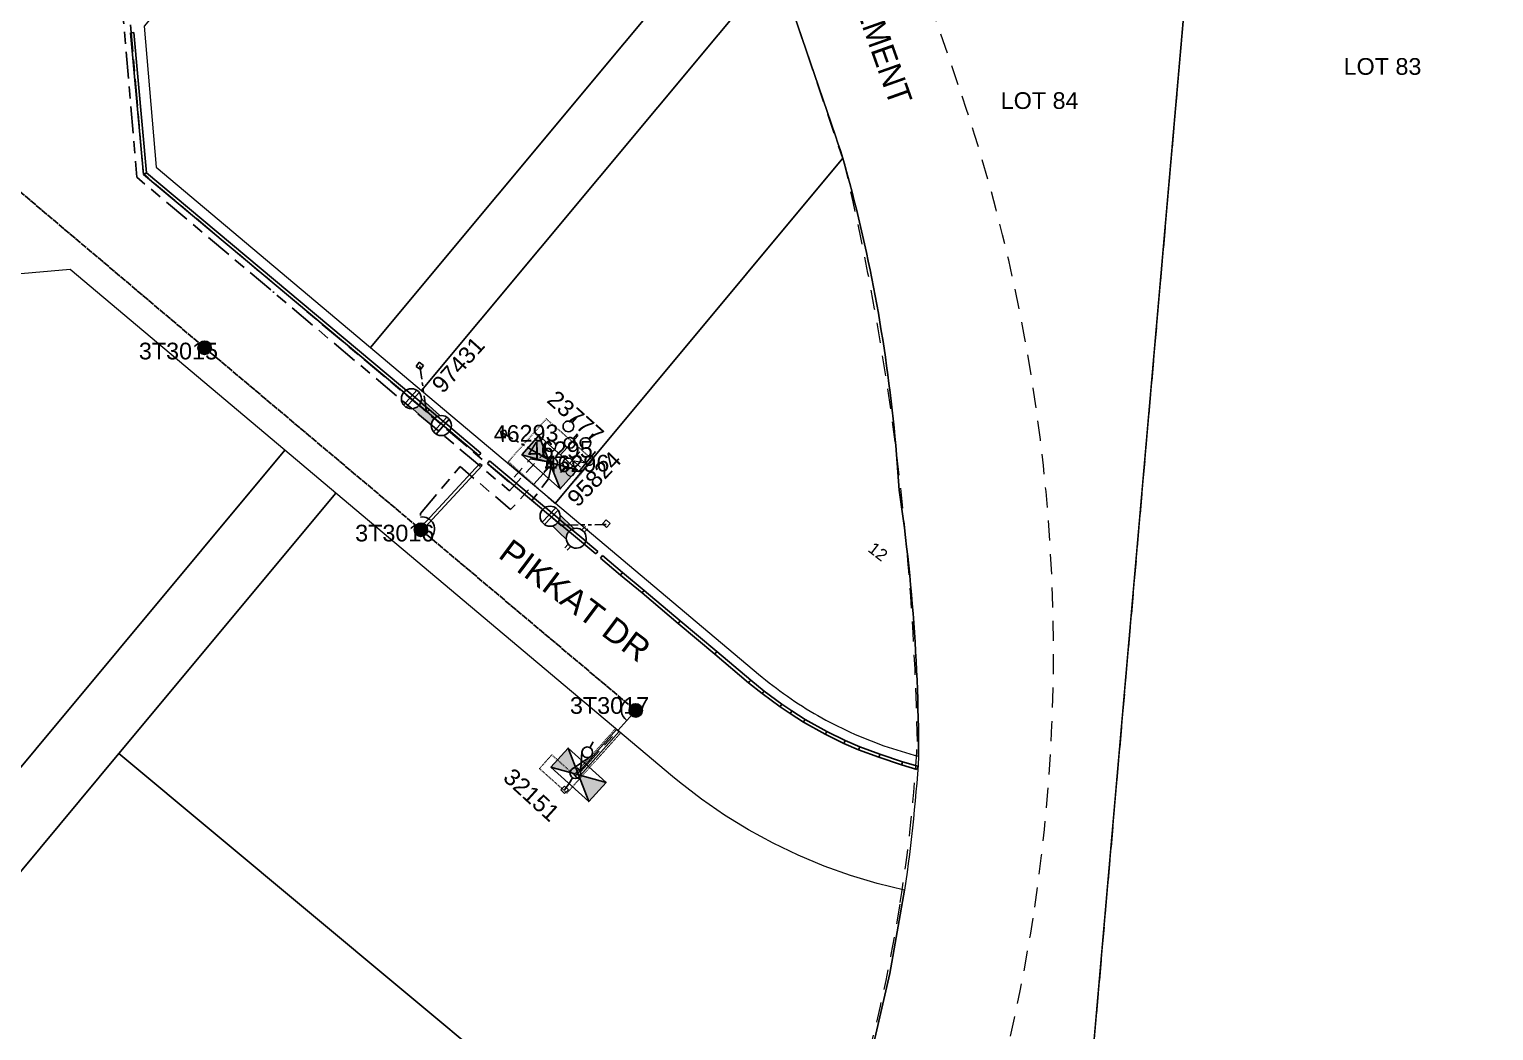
# Model space of a CAD drawing. Header units: metres. Extents: x 268626 to 271256, y 6186812 to 6188765.
# Drawn here: x 269348.2 to 269567.4, y 6187493.2 to 6187643 of the extents above; entities that cross this region are included whole.
import ezdxf
from ezdxf.enums import TextEntityAlignment as Align

# ---------------------------------------------------------------- set-up
doc = ezdxf.new("R2010")
doc.units = ezdxf.units.M
for name, pattern in [('Cable Exist OH', [1, 1, 0]), ('Cable Exist UG', [8.2, 4, -1.2, 1.8, -1.2]), ('Dash', [5, 3, -2]), ('DASHED', [0.75, 0.5, -0.25]), ('HIDDEN2', [0.1875, 0.125, -0.0625]), ('PHANTOMX2', [5, 2.5, -0.5, 0.5, -0.5, 0.5, -0.5])]:
    doc.linetypes.add(name, pattern=pattern)
doc.layers.get('0').update_dxf_attribs({"color": 6})
for name, color, linetype, lineweight in [('Cadastre Developer_SP_EXT', 96, 'Continuous', 15), ('Cadastre Developer_SP_NEW', 54, 'Continuous', 15), ('Cadastre Land Parcels_SP_EXT', 96, 'Continuous', 15), ('Cadastre Other Property_SP_EXT', 96, 'DASHED', 15), ('Cadastre Roads_SP_EXT', 54, 'Continuous', 15), ('Mains_HV_EXT', 11, 'Continuous', 25), ('Mains_LV_EXT', 161, 'Continuous', 25)]:
    doc.layers.add(name, color=color, linetype=linetype, lineweight=lineweight)
for name, color, linetype in [('Equip_HV_EXT', 7, 'Continuous'), ('Equip_LV_EXT', 7, 'Continuous'), ('Notes', 7, 'Continuous'), ('Services_SP_EXT', 42, 'PHANTOMX2'), ('Sub_SP_EXT', 7, 'Continuous'), ('SupportsOH_SP_TR_HV_LV_SL_EXT', 7, 'Continuous'), ('SupportsUG_SP_LV_EXT', 7, 'Continuous'), ('UG_Details_SP_MISC', 7, 'Continuous')]:
    doc.layers.add(name, color=color, linetype=linetype)
doc.styles.add('iecARIAL', font='arial.ttf', dxfattribs={"height": 2})
doc.styles.add('POLE_LABEL', font='arial.ttf', dxfattribs={"height": 2})
doc.styles.get("Standard").update_dxf_attribs({"font": 'arial.ttf'})
doc.styles.add('SWITCH_LABEL', font='arial.ttf', dxfattribs={"height": 2.5})

# ---------------------------------------------------------------- blocks, each defined once
blk = doc.blocks.new('SUB_PADMOUNT_EXT')
for points in [[(0, 0), (-3.84, 1.92), (-3.84, -1.92)], [(0, 0), (3.84, 1.92), (3.84, -1.92)]]:
    blk.add_hatch(color=256).paths.add_polyline_path(points)
for p, q in [((3.84, 1.92), (-3.84, -1.92)), ((-3.84, 1.92), (3.84, -1.92))]:
    blk.add_line(p, q)
blk.add_lwpolyline([(-3.84, -1.92), (3.84, -1.92), (3.84, 1.92), (-3.84, 1.92)], close=True)
for tag, height, flags, p in [('ASSET_NUM', 2.5, 8, (2, 2)), ('STREET_CODE', 0.2, 9, (1.5, 0)), ('CONSTRUCTED_VOLTAGE', 0.2, 9, (1.5, -0.2)), ('OPERATING_VOLTAGE', 0.2, 9, (1.5, -0.6)), ('ORIENTATION', 0.2, 9, (1.5, -0.8)), ('OWNED_BY', 0.2, 9, (1.5, -1)), ('OPERATED_BY', 0.2, 9, (1.5, -1.2)), ('SECONDARY_VOLTAGE', 0.2, 9, (1.5, -1.6)), ('STATE', 0.2, 9, (1.5, -1.8)), ('SUBSTATION_TYPE', 0.2, 9, (1.5, -2.2)), ('NO_PHASES', 0.2, 9, (1.5, -0.4)), ('MAINTAINED_BY', 0.2, 9, (1.5, -1.4)), ('PARENT', 0.2, 9, (1.5, -2)), ('STREETNAME', 0.2, 9, (1.5, -3)), ('SUBURB', 0.2, 9, (1.5, -3.2)), ('Z', 0.2, 1, (1.5, -3.6)), ('USAGE', 0.2, 9, (1.5, -2.4)), ('LEGEND', 0.2, 9, (1.5, -2.6)), ('LOCATION', 0.2, 9, (1.5, -2.8)), ('NOTES', 0.2, 9, (1.5, -3.4))]:
    blk.add_attdef(tag, text='', height=height, dxfattribs=dict(flags=flags)).set_placement(p, align=Align.MIDDLE_LEFT)
blk = doc.blocks.new('PILLAR_EXT')
blk.add_hatch(color=256).paths.add_polyline_path([(-2.475, 0.99), (-2.475, -0.99), (2.475, -0.99), (2.475, 0.99)])
blk.add_lwpolyline([(-2.475, -0.99), (2.475, -0.99), (2.475, 0.99), (-2.475, 0.99)], close=True)
at = {"style": 'iecARIAL', "flags": 8}
blk.add_attdef('ASSET_NUM', (1.5, 3.5), '', height=2.5, dxfattribs=at)
for tag, p, flags in [('OWNED_BY', (0, -0.2), 9), ('STATE', (0, -0.4), 9), ('SUPPORT_TYPE', (0, -0.6), 9), ('STREETNAME', (0, -1.8), 9), ('SUBURB', (0, -2), 1), ('USAGE', (0, -0.8), 9), ('LEGEND', (0, -1), 9), ('LOCATION', (0, -1.2), 9), ('NOTES', (0, -1.4), 9), ('PARENT', (0, -1.6), 9)]:
    blk.add_attdef(tag, p, '', height=0.2, dxfattribs=dict(flags=flags))
blk = doc.blocks.new('CCP_EXT')
at = {"flags": 9}
for tag, p in [('STATE', (0, -1.8)), ('NOTES', (0, -2))]:
    blk.add_attdef(tag, text='', height=0.2, dxfattribs=at).set_placement(p, align=Align.MIDDLE_LEFT)
blk.add_wipeout([(0, 0.57), (0.57, 0), (0, -0.57), (-0.57, 0)])
blk.add_lwpolyline([(-0.57, 0), (0, 0.57), (0.57, 0), (0, -0.57), (-0.57, 0)])
at = {"flags": 1}
blk.add_attdef('Z', (0, 0), '', height=0.2, dxfattribs=at)
at = {"flags": 9}
for tag, p in [('CCP_TYPE', (0, 0)), ('CONSTRUCTED_VOLTAGE', (0, -0.2)), ('OPERATING_VOLTAGE', (0, -0.6)), ('ORIENTATION', (0, -0.8)), ('OWNED_BY', (0, -1)), ('NO_PHASES', (0, -0.4)), ('USAGE', (0, -1.2)), ('LEGEND', (0, -1.4)), ('LIFE_SUPPORT', (0, -1.6))]:
    blk.add_attdef(tag, text='', height=0.2, dxfattribs=at).set_placement(p, align=Align.MIDDLE_LEFT)
blk = doc.blocks.new('POLE_EXT')
blk.add_hatch(color=256).paths.add_polyline_path([(-1, 0, 1), (1, 0, 1)])
blk.add_lwpolyline([(-1, 0, 1), (1, 0, 1)], format="xyb", close=True)
at = {"flags": 8}
blk.add_attdef('pNumber', text='', height=2, dxfattribs=at).set_placement((3, 2.5), align=Align.MIDDLE_CENTER)
at = {"style": 'POLE_LABEL', "flags": 9}
for tag, p in [('STRUCTURE_PLANT_NUMBER', (1.35, 0.03)), ('STREET_CODE', (1.35, -0.2))]:
    blk.add_attdef(tag, text='', height=0.2, dxfattribs=at).set_placement(p, align=Align.MIDDLE_LEFT)
at = {"flags": 9}
for tag, p in [('OWNED_BY', (1.35, -0.4)), ('SPECIAL_USE', (1.35, -0.8)), ('STATE', (1.35, -1)), ('cLV', (1.35, -1.4)), ('hDepth', (1.35, -1.6)), ('hDia', (1.35, -1.8)), ('cHV', (1.35, -2)), ('PARENT', (1.35, -0.6)), ('USAGE', (1.35, -1.2)), ('LBRACKET', (1.35, -2.2)), ('cLinedev', (1.35, -3.4)), ('pExisting', (1.35, -3.8)), ('pFooting', (1.35, -4.4)), ('LExisting', (1.35, -2.4)), ('LANTNUMBER', (1.35, -2.6)), ('LOther', (1.35, -2.8)), ('LRemove', (1.35, -3)), ('LEGEND', (1.35, -3.2)), ('LOCATION', (1.35, -3.6)), ('PFNUMBER', (1.35, -4)), ('NEWPFNUMBER', (1.35, -4.2)), ('pNew', (1.35, -4.6)), ('pRelocate', (1.35, -5)), ('pRemove', (1.35, -5.2)), ('pReplace', (1.35, -5.4)), ('pStay', (1.35, -5.6)), ('pType', (1.35, -5.8)), ('cspan', (1.35, -6)), ('STREETNAME', (1.35, -6.2)), ('SUBURB', (1.35, -6.4)), ('NOTES', (1.35, -6.6)), ('OPERATED_BY', (1.36, -7.01)), ('MAINTAINED_BY', (1.36, -6.81))]:
    blk.add_attdef(tag, text='', height=0.2, dxfattribs=at).set_placement(p, align=Align.MIDDLE_LEFT)
at = {"flags": 1}
blk.add_attdef('Z', (1.35, -7.33), '', height=0.2, dxfattribs=at)
blk = doc.blocks.new('LV_UG_LINKS_CLOSED_EXT')
blk.add_wipeout([(-1.06, 1.06), (-1.18, 0.92), (-1.29, 0.76), (-1.37, 0.59), (-1.43, 0.42), (-1.48, 0.23), (-1.49, 0.05), (-1.49, -0.14), (-1.46, -0.33), (-1.41, -0.51), (-1.33, -0.68), (-1.24, -0.84), (-1.12, -0.99), (-0.99, -1.12), (-0.84, -1.24), (-0.68, -1.33), (-0.51, -1.41), (-0.33, -1.46), (-0.14, -1.49), (0.05, -1.49), (0.23, -1.48), (0.42, -1.43), (0.59, -1.37), (0.76, -1.29), (0.92, -1.18), (1.06, -1.06), (1.18, -0.92), (1.29, -0.76), (1.37, -0.59), (1.43, -0.42), (1.48, -0.23), (1.49, -0.05), (1.49, 0.14), (1.46, 0.33), (1.41, 0.51), (1.33, 0.68), (1.24, 0.84), (1.12, 0.99), (0.99, 1.12), (0.84, 1.24), (0.68, 1.33), (0.51, 1.41), (0.33, 1.46), (0.14, 1.49), (-0.05, 1.49), (-0.23, 1.48), (-0.42, 1.43), (-0.59, 1.37), (-0.76, 1.29), (-0.92, 1.18)])
for p, q in [((-0.25, -1.48), (-0.25, 1.48)), ((0.25, -1.48), (0.25, 1.48))]:
    blk.add_line(p, q)
blk.add_circle((0, 0), 1.5)
at = {"flags": 9}
for tag, p in [('ACTUAL_STATUS', (0, 0)), ('CONSTRUCTED_VOLTAGE', (0, -0.2)), ('OPERATING_VOLTAGE', (0, -0.6)), ('ORIENTATION', (0, -0.8)), ('STATE', (0, -1)), ('SWITCH_TYPE', (0, -1.2)), ('NO_PHASES', (0, -0.4)), ('USAGE', (0, -1.4)), ('NOTES', (0, -1.6))]:
    blk.add_attdef(tag, text='', height=0.2, dxfattribs=at).set_placement(p, align=Align.MIDDLE_LEFT)
at = {"flags": 1}
blk.add_attdef('Z', (0, 0), '', height=0.2, dxfattribs=at)
blk = doc.blocks.new('LV_UG_LINKS_OPEN_EXT')
for p, q in [((-0.25, 1.47), (-0.25, 2.22)), ((0.25, 1.47), (0.25, 2.22)), ((-0.25, -1.47), (-0.25, -2.22)), ((0.25, -1.47), (0.25, -2.22))]:
    blk.add_line(p, q)
at = {"flags": 9}
for tag, p in [('ACTUAL_STATUS', (0, 0)), ('CONSTRUCTED_VOLTAGE', (0, -0.2)), ('OPERATING_VOLTAGE', (0, -0.6)), ('ORIENTATION', (0, -0.8)), ('STATE', (0, -1)), ('SWITCH_TYPE', (0, -1.2)), ('NO_PHASES', (0, -0.4)), ('USAGE', (0, -1.4)), ('NOTES', (0, -1.6))]:
    blk.add_attdef(tag, text='', height=0.2, dxfattribs=at).set_placement(p, align=Align.MIDDLE_LEFT)
at = {"flags": 1}
blk.add_attdef('Z', (0, 0), '', height=0.2, dxfattribs=at)
blk.add_wipeout([(-0.25, 1.47), (-0.43, 1.43), (-0.61, 1.36), (-0.77, 1.28), (-0.93, 1.17), (-1.07, 1.05), (-1.19, 0.9), (-1.29, 0.75), (-1.38, 0.58), (-1.44, 0.4), (-1.48, 0.22), (-1.49, 0.03), (-1.49, -0.16), (-1.45, -0.34), (-1.4, -0.52), (-1.32, -0.69), (-1.23, -0.85), (-1.11, -1), (-0.98, -1.13), (-0.83, -1.24), (-0.66, -1.34), (-0.49, -1.41), (-0.31, -1.46), (-0.13, -1.49), (0.06, -1.49), (0.25, -1.47), (0.43, -1.43), (0.61, -1.36), (0.77, -1.28), (0.93, -1.17), (1.07, -1.05), (1.19, -0.9), (1.29, -0.75), (1.38, -0.58), (1.44, -0.4), (1.48, -0.22), (1.49, -0.03), (1.49, 0.16), (1.45, 0.34), (1.4, 0.52), (1.32, 0.69), (1.23, 0.85), (1.11, 1), (0.98, 1.13), (0.83, 1.24), (0.66, 1.34), (0.49, 1.41), (0.31, 1.46), (0.13, 1.49), (-0.06, 1.49)])
blk.add_lwpolyline([(0, -1.49, 1), (0, 1.49, 1)], format="xyb", close=True)
blk = doc.blocks.new('LV_UG_DFUSE_CLOSED_EXT')
for points in [[(1, 0), (0, 0)], [(5.04, 0.73), (2.16, -0.72)], [(5.05, -0.71), (2.16, 0.72)], [(6.2, 0.01), (7.2, 0.01)]]:
    blk.add_lwpolyline(points)
for centre in [(1.8, 0), (5.4, 0.01)]:
    blk.add_circle(centre, 0.8)
at = {"flags": 9}
for tag, p in [('ACTUAL_STATUS', (0, 0)), ('CONSTRUCTED_VOLTAGE', (0, -0.2)), ('OPERATING_VOLTAGE', (0, -0.6)), ('ORIENTATION', (0, -0.8)), ('STATE', (0, -1)), ('SWITCH_TYPE', (0, -1.2)), ('NO_PHASES', (0, -0.4)), ('USAGE', (0, -1.4)), ('NOTES', (0, -1.6))]:
    blk.add_attdef(tag, text='', height=0.2, dxfattribs=at).set_placement(p, align=Align.MIDDLE_LEFT)
at = {"flags": 1}
blk.add_attdef('Z', (0, 0), '', height=0.2, dxfattribs=at)
blk = doc.blocks.new('SWG_HOLEC_SU_EXT')
blk.add_line((1.8, -2), (5.8, -2))
for points in [[(1, 0), (0, 0)], [(6.6, 0), (7.6, 0)]]:
    blk.add_lwpolyline(points)
for points in [[(1.8, -0.8, 1), (1.8, 0.8, 1)], [(5.8, -0.8, 1), (5.8, 0.8, 1)]]:
    blk.add_lwpolyline(points, format="xyb", close=True)
at = {"style": 'SWITCH_LABEL', "flags": 8}
blk.add_attdef('ASSET_NUM', text='', height=2.5, rotation=179.9544, dxfattribs=at).set_placement((-2.4, 0), align=Align.MIDDLE_LEFT)
at = {"flags": 1}
blk.add_attdef('Z', (0, 0), '', height=0.2, dxfattribs=at)
at = {"flags": 9}
for tag, p in [('ACTUAL_STATUS', (0, -0.4)), ('CONSTRUCTED_VOLTAGE', (0, -0.6)), ('OPERATING_VOLTAGE', (0, -1)), ('ORIENTATION', (0, -1.2)), ('OWNED_BY', (0, -1.4)), ('STATE', (0, -1.8)), ('SWITCH_TYPE', (0, -2)), ('NO_PHASES', (0, -0.8)), ('PARENT', (0, -1.6)), ('USAGE', (0, -2.2)), ('STREETNAME', (0, -2.6)), ('SUBURB', (0, -2.8)), ('LOCATION', (0, -2.4)), ('NOTES', (0, -3))]:
    blk.add_attdef(tag, text='', height=0.2, dxfattribs=at).set_placement(p, align=Align.MIDDLE_LEFT)
at = {"style": 'SWITCH_LABEL', "flags": 9}
blk.add_attdef('STREET_CODE', text='', height=0.2, dxfattribs=at).set_placement((0, -0.2), align=Align.MIDDLE_LEFT)
blk = doc.blocks.new('SWG_HOLEC_SU_NO_EXT')
blk.add_line((1.8, -2), (5.8, -2))
for points in [[(1, 0), (0, 0)], [(6.6, 0), (7.6, 0)]]:
    blk.add_lwpolyline(points)
for points in [[(1.8, -0.8, 1), (1.8, 0.8, 1)], [(5.8, -0.8, 1), (5.8, 0.8, 1)]]:
    blk.add_lwpolyline(points, format="xyb", close=True)
at = {"insert": (5.31, -3.64), "char_height": 1.4, "width": 3.8863, "attachment_point": 1, "rotation": 180}
blk.add_mtext('{\\fArial|b0|i0|c0|p34;N/O}', dxfattribs=at)
at = {"style": 'SWITCH_LABEL', "flags": 8}
blk.add_attdef('ASSET_NUM', text='', height=2.5, rotation=179.9544, dxfattribs=at).set_placement((-2.4, 0), align=Align.MIDDLE_LEFT)
at = {"flags": 1}
blk.add_attdef('Z', (0, 0), '', height=0.2, dxfattribs=at)
at = {"flags": 9}
for tag, p in [('ACTUAL_STATUS', (0, -0.4)), ('CONSTRUCTED_VOLTAGE', (0, -0.6)), ('OPERATING_VOLTAGE', (0, -1)), ('ORIENTATION', (0, -1.2)), ('OWNED_BY', (0, -1.4)), ('STATE', (0, -1.8)), ('SWITCH_TYPE', (0, -2)), ('NO_PHASES', (0, -0.8)), ('PARENT', (0, -1.6)), ('USAGE', (0, -2.2)), ('STREETNAME', (0, -2.6)), ('SUBURB', (0, -2.8)), ('LOCATION', (0, -2.4)), ('NOTES', (0, -3))]:
    blk.add_attdef(tag, text='', height=0.2, dxfattribs=at).set_placement(p, align=Align.MIDDLE_LEFT)
at = {"style": 'SWITCH_LABEL', "flags": 9}
blk.add_attdef('STREET_CODE', text='', height=0.2, dxfattribs=at).set_placement((0, -0.2), align=Align.MIDDLE_LEFT)

msp = doc.modelspace()

# ---------------------------------------------------------------- linework, layer by layer
at = {"layer": 'Cadastre Developer_SP_EXT', "linetype": 'ByBlock'}
msp.add_lwpolyline([(269560.6281, 6187731.4811), (269545.2931, 6187734.0511), (269522.5698, 6187663.1032), (269513.9612, 6187564.5801), (269496.4811, 6187364.5265), (269796.0188, 6187797.919), (269754.4926, 6187842.4302), (269564.1781, 6187872.3233), (269556.6169, 6187752.9898), (269563.5446, 6187751.998), (269560.6281, 6187731.4811)], dxfattribs=at)
at = {"layer": 'Cadastre Developer_SP_EXT', "linetype": 'Dash'}
msp.add_lwpolyline([(269496.4811, 6187364.5265), (269796.0188, 6187797.919), (269754.4926, 6187842.4302), (269620.5018, 6187863.4804), (269611.8532, 6187799.6683), (269583.4109, 6187725.5855), (269583.4109, 6187725.5855, 0.06514424), (269564.2283, 6187730.8777), (269564.2283, 6187730.8777), (269545.2931, 6187734.0511), (269522.5698, 6187663.1032), (269496.4811, 6187364.5265)], format="xyb", close=True, dxfattribs=at)
at = {"layer": 'Cadastre Land Parcels_SP_EXT', "linetype": 'Continuous'}
for points in [[(269424.33, 6187713.6141), (269365.3631, 6187643.5055), (269367.1861, 6187622.3725), (269399.2569, 6187595.4025), (269456.2878, 6187663.8173), (269441.1916, 6187707.915), (269429.9899, 6187704.4238), (269424.33, 6187713.6141)], [(269460.0774, 6187652.749), (269456.2878, 6187663.8173), (269399.2569, 6187595.4025), (269406.9087, 6187588.9669), (269460.0774, 6187652.749)], [(269469.9782, 6187623.7482), (269469.6117, 6187624.8654), (269469.2395, 6187625.9794), (269468.8616, 6187627.0913), (269460.0774, 6187652.749), (269406.9087, 6187588.9669), (269426.9418, 6187572.1185), (269469.9782, 6187623.7482)], [(269481.3145, 6187535.6957), (269481.3041, 6187537.1182), (269481.2853, 6187538.5425), (269481.2599, 6187539.9656), (269481.2271, 6187541.3886), (269481.1868, 6187542.8134), (269481.1384, 6187544.2368), (269481.0833, 6187545.6612), (269481.0209, 6187547.0844), (269480.9502, 6187548.5084), (269480.8728, 6187549.9332), (269480.7881, 6187551.3559), (269480.696, 6187552.7793), (269480.5964, 6187554.2026), (269480.4895, 6187555.6247), (269480.3751, 6187557.0476), (269480.2526, 6187558.4684), (269480.1233, 6187559.8909), (269479.9876, 6187561.3113), (269479.8427, 6187562.7314), (269479.6921, 6187564.1514), (269479.5325, 6187565.5693), (269479.3662, 6187566.9889), (269479.1934, 6187568.4064), (269479.0132, 6187569.8237), (269478.824, 6187571.2398), (269478.629, 6187572.6547), (269478.4266, 6187574.0694), (269478.2923, 6187575.4342), (269478.2016, 6187576.7651), (269478.1043, 6187578.096), (269477.9996, 6187579.4256), (269477.8876, 6187580.753), (269477.7673, 6187582.0813), (269477.6397, 6187583.4073), (269477.5046, 6187584.7322), (269477.3621, 6187586.0569), (269477.2115, 6187587.3784), (269477.0535, 6187588.6998), (269476.8881, 6187590.0199), (269476.7161, 6187591.339), (269476.5359, 6187592.6567), (269476.3483, 6187593.9734), (269476.1525, 6187595.2878), (269475.9501, 6187596.6001), (269475.7396, 6187597.9112), (269475.5224, 6187599.2221), (269475.2971, 6187600.5308), (269475.0644, 6187601.8354), (269474.8243, 6187603.1407), (269474.5761, 6187604.4439), (269474.3229, 6187605.746), (269474.0599, 6187607.0449), (269473.7903, 6187608.3415), (269473.5134, 6187609.638), (269473.2283, 6187610.9313), (269472.9357, 6187612.2225), (269472.6383, 6187613.5125), (269472.3311, 6187614.8003), (269472.0164, 6187616.0849), (269471.6952, 6187617.3684), (269471.3667, 6187618.6487), (269471.0309, 6187619.9269), (269470.6876, 6187621.2038), (269470.3362, 6187622.4766), (269469.9782, 6187623.7482), (269426.9418, 6187572.1185), (269457.367, 6187546.5323), (269457.8889, 6187546.0985), (269458.4156, 6187545.6708), (269458.9463, 6187545.2492), (269459.4826, 6187544.8337), (269460.0228, 6187544.4242), (269460.5687, 6187544.0199), (269461.1185, 6187543.6226), (269461.6723, 6187543.2313), (269462.2317, 6187542.8462), (269462.7951, 6187542.4682), (269463.3617, 6187542.0962), (269463.933, 6187541.7303), (269464.5091, 6187541.3704), (269465.0883, 6187541.0176), (269465.6715, 6187540.673), (269466.2586, 6187540.3332), (269466.8506, 6187539.9997), (269467.4457, 6187539.6742), (269468.0438, 6187539.3547), (269468.646, 6187539.0423), (269469.2521, 6187538.7359), (269469.8605, 6187538.4376), (269470.4737, 6187538.1453), (269471.0883, 6187537.8611), (269471.7078, 6187537.5829), (269472.3296, 6187537.3118), (269472.9543, 6187537.0477), (269473.5823, 6187536.7916), (269474.2126, 6187536.5406), (269474.8469, 6187536.2987), (269475.4834, 6187536.0637), (269476.1221, 6187535.8358), (269476.7632, 6187535.6138), (269477.4067, 6187535.4), (269478.054, 6187535.1951), (269478.702, 6187534.9952), (269479.3531, 6187534.8034), (269480.0065, 6187534.6196), (269480.6605, 6187534.4418), (269481.3176, 6187534.2731), (269481.3145, 6187535.6957)], [(269386.4471, 6187580.0556), (269354.3122, 6187607.0847), (269333.1787, 6187605.2615), (269290.6923, 6187554.7491), (269292.5555, 6187533.6649), (269317.0201, 6187513.2543), (269317.2172, 6187513.0135), (269322.6413, 6187507.2211), (269324.2682, 6187505.4755), (269386.4471, 6187580.0556)], [(269361.6056, 6187534.6441), (269394.0998, 6187573.62), (269386.4471, 6187580.0556), (269324.2682, 6187505.4755), (269328.6746, 6187497.3655), (269329.4046, 6187496.0215), (269361.6056, 6187534.6441)], [(269461.8557, 6187453.5276), (269466.5895, 6187465.2717), (269470.701, 6187477.2491), (269474.1819, 6187489.4237), (269477.0189, 6187501.7646), (269479.2063, 6187514.2375), (269475.1356, 6187515.2221), (269471.1215, 6187516.4191), (269467.1756, 6187517.8247), (269463.3088, 6187519.4352), (269459.531, 6187521.246), (269455.8546, 6187523.2522), (269452.2866, 6187525.4472), (269448.8393, 6187527.8262), (269445.5219, 6187530.3816), (269444.4926, 6187531.2337), (269394.0998, 6187573.62), (269361.6056, 6187534.6441), (269461.033, 6187451.7591), (269461.8557, 6187453.5276)], [(269436.38, 6187408.9542), (269443.622, 6187419.5874), (269450.2977, 6187430.5837), (269456.3889, 6187441.9156), (269461.033, 6187451.7591), (269361.6056, 6187534.6441), (269329.4046, 6187496.0215), (269332.1244, 6187484.3776), (269431.091, 6187401.8826), (269436.38, 6187408.9542)]]:
    msp.add_lwpolyline(points, close=True, dxfattribs=at)
for points in [[(269496.4818, 6187364.5269), (269514.1463, 6187566.6985), (269522.5698, 6187663.1032)], [(269460.0773, 6187652.749), (269468.8615, 6187627.0914), (269469.2394, 6187625.9795), (269469.6117, 6187624.8654), (269469.9781, 6187623.7482), (269470.3362, 6187622.4766), (269470.6875, 6187621.2038), (269471.0308, 6187619.9269), (269471.3666, 6187618.6488), (269471.6952, 6187617.3685), (269472.0163, 6187616.085), (269472.331, 6187614.8003), (269472.6382, 6187613.5126), (269472.9356, 6187612.2225), (269473.2282, 6187610.9314), (269473.5133, 6187609.638), (269473.7902, 6187608.3416), (269474.0598, 6187607.0449), (269474.3228, 6187605.746), (269474.576, 6187604.444), (269474.8243, 6187603.1407), (269475.0643, 6187601.8354), (269475.297, 6187600.5309), (269475.5223, 6187599.2221), (269475.7395, 6187597.9112), (269475.95, 6187596.6001), (269476.1524, 6187595.2878), (269476.3482, 6187593.9734), (269476.5358, 6187592.6568), (269476.716, 6187591.339), (269476.888, 6187590.02), (269477.0534, 6187588.6998), (269477.2114, 6187587.3785), (269477.362, 6187586.0569), (269477.5045, 6187584.7322), (269477.6396, 6187583.4073), (269477.7672, 6187582.0813), (269477.8875, 6187580.753), (269477.9995, 6187579.4256), (269478.1042, 6187578.096), (269478.2015, 6187576.7651), (269478.2922, 6187575.4342), (269478.4265, 6187574.0695), (269478.6289, 6187572.6547), (269478.824, 6187571.2398), (269479.0132, 6187569.8237), (269479.1934, 6187568.4064), (269479.3661, 6187566.9889), (269479.5324, 6187565.5693), (269479.692, 6187564.1515), (269479.8426, 6187562.7315), (269479.9875, 6187561.3113), (269480.1232, 6187559.8909), (269480.2525, 6187558.4684), (269480.375, 6187557.0476), (269480.4894, 6187555.6248), (269480.5963, 6187554.2026), (269480.6959, 6187552.7794), (269480.788, 6187551.3559), (269480.8727, 6187549.9332), (269480.9501, 6187548.5084), (269481.0208, 6187547.0844), (269481.0832, 6187545.6613), (269481.1384, 6187544.2368), (269481.1868, 6187542.8134), (269481.227, 6187541.3886), (269481.2598, 6187539.9657), (269481.2852, 6187538.5426), (269481.304, 6187537.1183), (269481.3144, 6187535.6958), (269481.3175, 6187534.2731), (269481.2296, 6187532.9317), (269481.1333, 6187531.5932), (269481.0304, 6187530.2534), (269480.9194, 6187528.9134), (269480.8007, 6187527.5763), (269480.6748, 6187526.238), (269480.5422, 6187524.9014), (269480.4005, 6187523.5648), (269480.2522, 6187522.2299), (269480.0974, 6187520.8958), (269479.9333, 6187519.5615), (269479.7627, 6187518.2291), (269479.5855, 6187516.8975), (269479.3991, 6187515.5675), (269479.2062, 6187514.2375), (269477.0188, 6187501.7646), (269474.1818, 6187489.4238)]]:
    msp.add_lwpolyline(points, dxfattribs=at)
at = {"layer": 'Mains_HV_EXT', "linetype": 'Continuous', "flags": 128}
for points in [[(269408.2285, 6187566.8707, 0.75017334), (269406.7513, 6187570.039)], [(269437.4143, 6187542.5163, 0.48330165), (269437.6481, 6187539.6271)]]:
    msp.add_lwpolyline(points, format="xyb", dxfattribs=at)
at = {"layer": 'Mains_HV_EXT', "linetype": 'Cable Exist UG', "flags": 128}
msp.add_lwpolyline([(269438.9724, 6187541.1036), (269430.3275, 6187531.4646)], dxfattribs=at)
at = {"layer": 'UG_Details_SP_MISC'}
for p, q in [((269363.3439, 6187642.4899), (269363.5829, 6187642.5119)), ((269363.3439, 6187642.4899), (269365.2902, 6187621.309)), ((269363.8219, 6187642.5338), (269363.5829, 6187642.5119)), ((269363.8219, 6187642.5338), (269365.7501, 6187621.5501)), ((269365.2902, 6187621.309), (269365.5201, 6187621.4296)), ((269365.7501, 6187621.5501), (269365.5201, 6187621.4296)), ((269415.6312, 6187578.0763), (269406.9709, 6187568.6977)), ((269415.4945, 6187579.2405), (269415.6492, 6187579.424)), ((269415.6312, 6187578.0763), (269415.8076, 6187577.9135)), ((269415.8039, 6187579.6075), (269415.6492, 6187579.424)), ((269416.7674, 6187578.0634), (269416.9211, 6187578.2478)), ((269417.0747, 6187578.4321), (269416.9211, 6187578.2478)), ((269415.9839, 6187577.7507), (269407.3236, 6187568.3721)), ((269415.9839, 6187577.7507), (269415.8076, 6187577.9135)), ((269406.9709, 6187568.6977), (269407.1472, 6187568.5349)), ((269407.3236, 6187568.3721), (269407.1472, 6187568.5349)), ((269433.9949, 6187564.274), (269433.8405, 6187564.0903)), ((269433.9949, 6187564.274), (269437.0086, 6187561.7419)), ((269436.7017, 6187561.3727), (269436.8552, 6187561.5573)), ((269436.7017, 6187561.3727), (269439.95, 6187558.7017)), ((269437.0086, 6187561.7419), (269436.8552, 6187561.5573)), ((269437.0086, 6187561.7419), (269440.2578, 6187559.07)), ((269439.95, 6187558.7017), (269440.1039, 6187558.8858)), ((269439.95, 6187558.7017), (269445.3255, 6187554.1354)), ((269440.2578, 6187559.07), (269440.1039, 6187558.8858)), ((269440.2578, 6187559.07), (269445.6352, 6187554.5021)), ((269445.3255, 6187554.1354), (269445.4803, 6187554.3188)), ((269445.3255, 6187554.1354), (269450.804, 6187549.5387)), ((269445.6352, 6187554.5021), (269445.4803, 6187554.3188)), ((269445.6352, 6187554.5021), (269451.113, 6187549.9059)), ((269450.804, 6187549.5387), (269450.9585, 6187549.7223)), ((269450.804, 6187549.5387), (269455.8749, 6187545.258)), ((269451.113, 6187549.9059), (269450.9585, 6187549.7223)), ((269451.113, 6187549.9059), (269456.1805, 6187545.6282)), ((269455.8749, 6187545.258), (269456.0277, 6187545.4431)), ((269455.8749, 6187545.258), (269457.8925, 6187543.6297)), ((269456.1805, 6187545.6282), (269456.0277, 6187545.4431)), ((269456.1805, 6187545.6282), (269458.1861, 6187544.0097)), ((269457.8925, 6187543.6297), (269458.0393, 6187543.8197)), ((269457.8925, 6187543.6297), (269460.5832, 6187541.6402)), ((269458.1861, 6187544.0097), (269458.0393, 6187543.8197)), ((269458.1861, 6187544.0097), (269460.8581, 6187542.0339)), ((269460.5832, 6187541.6402), (269460.7206, 6187541.837)), ((269460.5832, 6187541.6402), (269462.1049, 6187540.6385)), ((269460.8581, 6187542.0339), (269460.7206, 6187541.837)), ((269460.8581, 6187542.0339), (269462.3665, 6187541.0409)), ((269462.1049, 6187540.6385), (269462.2357, 6187540.8397)), ((269462.3665, 6187541.0409), (269462.2357, 6187540.8397)), ((269462.3665, 6187541.0409), (269464.3349, 6187539.7777)), ((269462.1049, 6187540.6385), (269464.088, 6187539.3658)), ((269464.088, 6187539.3658), (269464.2114, 6187539.5718)), ((269464.088, 6187539.3658), (269467.346, 6187537.5449)), ((269464.3349, 6187539.7777), (269464.2114, 6187539.5718)), ((269464.3349, 6187539.7777), (269467.5698, 6187537.9697)), ((269436.119, 6187538.2721), (269429.9219, 6187531.2567)), ((269436.4787, 6187537.9543), (269430.2816, 6187530.9389)), ((269436.119, 6187538.2721), (269436.2988, 6187538.1132)), ((269436.4787, 6187537.9543), (269436.2988, 6187538.1132)), ((269467.346, 6187537.5449), (269467.4579, 6187537.7573)), ((269467.346, 6187537.5449), (269470.1468, 6187536.1575)), ((269467.5698, 6187537.9697), (269467.4579, 6187537.7573)), ((269467.5698, 6187537.9697), (269470.348, 6187536.5935)), ((269470.1468, 6187536.1575), (269470.2474, 6187536.3755)), ((269470.348, 6187536.5935), (269470.2474, 6187536.3755)), ((269470.348, 6187536.5935), (269472.5056, 6187535.669)), ((269470.1468, 6187536.1575), (269472.3279, 6187535.2229)), ((269472.3279, 6187535.2229), (269472.4167, 6187535.4459)), ((269472.3279, 6187535.2229), (269475.3677, 6187534.1018)), ((269472.5056, 6187535.669), (269472.4167, 6187535.4459)), ((269472.5056, 6187535.669), (269475.5257, 6187534.5551)), ((269475.3677, 6187534.1018), (269475.4467, 6187534.3284)), ((269475.5257, 6187534.5551), (269475.4467, 6187534.3284)), ((269475.5257, 6187534.5551), (269478.9214, 6187533.4399)), ((269475.3677, 6187534.1018), (269478.7776, 6187532.9819)), ((269478.7776, 6187532.9819), (269478.8495, 6187533.2109)), ((269478.7776, 6187532.9819), (269481.0651, 6187532.2961)), ((269478.9214, 6187533.4399), (269478.8495, 6187533.2109)), ((269478.9214, 6187533.4399), (269481.203, 6187532.7559)), ((269481.0651, 6187532.2961), (269481.134, 6187532.526)), ((269481.203, 6187532.7559), (269481.134, 6187532.526)), ((269429.9219, 6187531.2567), (269430.1017, 6187531.0978)), ((269430.2816, 6187530.9389), (269430.1017, 6187531.0978))]:
    msp.add_line(p, q, dxfattribs=at)

# ---------------------------------------------------------------- block references
at = {"layer": 'Equip_HV_EXT'}
ref = msp.add_blockref('SWG_HOLEC_SU_NO_EXT', (269425.2585, 6187576.7793), dxfattribs=dict(at, rotation=48.70842836108317))
ref.add_attrib('ASSET_NUM', '46295', dxfattribs={"layer": '0', "height": 2.5, "rotation": 1, "style": 'SWITCH_LABEL'}).set_placement((269422.8595, 6187578.0293), align=Align.BOTTOM_LEFT)
ref = msp.add_blockref('SWG_HOLEC_SU_EXT', (269427.7003, 6187576.6982), dxfattribs=dict(at, rotation=49.72508897617828))
ref.add_attrib('ASSET_NUM', '46296', dxfattribs={"layer": '0', "height": 2.5, "rotation": 1, "style": 'SWITCH_LABEL'}).set_placement((269425.3013, 6187577.9481), align=Align.MIDDLE_LEFT)
at = {"layer": 'Sub_SP_EXT'}
ref = msp.add_blockref('SUB_PADMOUNT_EXT', (269426.0684, 6187578.2379), dxfattribs=dict(at, rotation=318.3705354606645))
ref.add_attrib('ASSET_NUM', '23777', dxfattribs={"layer": '0', "height": 2.5, "rotation": 318.338623}).set_placement((269428.6445, 6187583.5542), align=Align.BOTTOM_CENTER)
ref = msp.add_blockref('SUB_PADMOUNT_EXT', (269430.3938, 6187531.4809), dxfattribs=dict(at, rotation=317.6690875907709))
ref.add_attrib('ASSET_NUM', '32151', dxfattribs={"layer": '0', "height": 2.5, "rotation": 317.669088}).set_placement((269427.8125, 6187526.1395), align=Align.TOP_RIGHT)
at = {"layer": 'SupportsOH_SP_TR_HV_LV_SL_EXT'}
ref = msp.add_blockref('POLE_EXT', (269374.4397, 6187595.3821), dxfattribs=at)
ref.add_attrib('ASSET_NUM', '3T3015', dxfattribs={"layer": '0', "height": 2.5, "style": 'POLE_LABEL'}).set_placement((269376.4397, 6187596.1321), align=Align.TOP_RIGHT)
ref = msp.add_blockref('POLE_EXT', (269406.8218, 6187568.1462), dxfattribs=at)
ref.add_attrib('ASSET_NUM', '3T3016', dxfattribs={"layer": '0', "height": 2.5, "style": 'POLE_LABEL'}).set_placement((269408.8218, 6187568.8962), align=Align.TOP_RIGHT)
ref = msp.add_blockref('POLE_EXT', (269438.9724, 6187541.1036), dxfattribs=at)
ref.add_attrib('ASSET_NUM', '3T3017', dxfattribs={"layer": '0', "height": 2.5, "style": 'POLE_LABEL'}).set_placement((269440.9724, 6187541.8536), align=Align.MIDDLE_RIGHT)
at = {"layer": 'SupportsUG_SP_LV_EXT'}
ref = msp.add_blockref('PILLAR_EXT', (269407.6526, 6187585.728), dxfattribs=dict(at, rotation=318.0345196405769))
ref.add_attrib('ASSET_NUM', '97431', dxfattribs={"layer": '0', "height": 2.5, "rotation": 48.071462, "style": 'iecARIAL'}).set_placement((269409.1526, 6187589.228), align=Align.MIDDLE_LEFT)
ref = msp.add_blockref('PILLAR_EXT', (269427.8689, 6187568.7594), dxfattribs=dict(at, rotation=136.0935852236425))
ref.add_attrib('ASSET_NUM', '95824', dxfattribs={"layer": '0', "height": 2.5, "rotation": 45.851467, "style": 'iecARIAL'}).set_placement((269429.3689, 6187572.2594), align=Align.MIDDLE_LEFT)

# ---------------------------------------------------------------- texts
at = {"layer": 'Cadastre Land Parcels_SP_EXT'}
msp.add_text('12', height=1.8, rotation=322.112049, dxfattribs=at).set_placement((269473.5971, 6187565.0106))
at = {"layer": 'Cadastre Roads_SP_EXT'}
msp.add_text('PIKKAT DR', height=3.6, rotation=323.040731, dxfattribs=at).set_placement((269418.2184, 6187564.1045))
at = {"layer": 'Notes', "width": 0.933654}
msp.add_text('EASEMENT', height=3.5, rotation=289.534471, dxfattribs=at).set_placement((269468.7465, 6187655.0282), (269477.1434, 6187631.3611), align=Align.FIT)
at = {"layer": 'Notes', "linetype": 'ByBlock', "char_height": 2.5, "attachment_point": 1}
for s, insert in [('LOT 83', (269544.94, 6187638.7123)), ('LOT 84', (269493.6114, 6187633.6053))]:
    msp.add_mtext_dynamic_manual_height_columns(s, width=17.946095, gutter_width=12.5, heights=[0], dxfattribs=dict(at, insert=insert))

# ---------------------------------------------------------------- next in the draw order: block references
at = {"layer": 'Equip_LV_EXT'}
for name, p, rotation in [('LV_UG_LINKS_CLOSED_EXT', (269405.3962, 6187587.7443), 318.2558056608241), ('LV_UG_LINKS_OPEN_EXT', (269430.0726, 6187566.8748), 136.1438310189839)]:
    msp.add_blockref(name, p, dxfattribs=dict(at, rotation=rotation))
at = {"layer": 'Services_SP_EXT'}
for p, rotation in [((269406.6512, 6187592.6611), 278.0878124312607), ((269419.2038, 6187582.5429), 328.9459918938703), ((269434.5716, 6187569.0508), 180.4613084900258), ((269428.3244, 6187529.2313), 90.0000000000002)]:
    msp.add_blockref('CCP_EXT', p, dxfattribs=dict(at, rotation=rotation))

# ---------------------------------------------------------------- next in the draw order: linework, layer by layer
at = {"layer": 'UG_Details_SP_MISC'}
for p, q in [((269433.3099, 6187564.8983), (269433.1562, 6187564.7139)), ((269433.0025, 6187564.5296), (269433.1562, 6187564.7139)), ((269433.6861, 6187563.9065), (269433.8405, 6187564.0903)), ((269433.6861, 6187563.9065), (269436.7017, 6187561.3727))]:
    msp.add_line(p, q, dxfattribs=at)

# ---------------------------------------------------------------- next in the draw order: block references
at = {"layer": 'Equip_LV_EXT', "rotation": 138.2558056608242}
msp.add_blockref('LV_UG_LINKS_CLOSED_EXT', (269409.8745, 6187583.7345), dxfattribs=at)
at = {"layer": 'Services_SP_EXT'}
for p, rotation in [((269406.6512, 6187592.6611), 278.0878124312607), ((269419.2038, 6187582.5429), 328.9459918938703), ((269434.5716, 6187569.0508), 180.4613084900258), ((269428.3244, 6187529.2313), 90.0000000000002)]:
    msp.add_blockref('CCP_EXT', p, dxfattribs=dict(at, rotation=rotation))

# ---------------------------------------------------------------- next in the draw order: linework, layer by layer
at = {"layer": 'Cadastre Developer_SP_NEW', "linetype": 'Dash'}
msp.add_lwpolyline([(269452.6188, 6187739.5793, 0.11376806), (269434.9315, 6187726.1764), (269448.1629, 6187687.3363), (269456.4767, 6187663.2658), (269459.6558, 6187653.9803), (269470.3317, 6187622.4928, -0.05293469), (269481.142, 6187536.4418, -0.02520934), (269478.583, 6187512.392, -0.06598593), (269460.6565, 6187451.9213, -0.05306116), (269431.1048, 6187401.9011), (269446.1203, 6187389.3548, 0.13017991), (269498.7036, 6187511.6612, 0.12056127), (269487.2439, 6187634.7337), (269474.8979, 6187670.916)], format="xyb", close=True, dxfattribs=at)
at = {"layer": 'Cadastre Other Property_SP_EXT', "linetype": 'HIDDEN2'}
for points in [[(269426.8736, 6187572.0855), (269432.5714, 6187578.5804), (269425.5866, 6187584.7207), (269419.8941, 6187578.3225), (269426.8736, 6187572.0855)], [(269429.7485, 6187531.4703), (269430.4943, 6187530.8037), (269436.7066, 6187537.7552), (269435.9606, 6187538.4216), (269429.7485, 6187531.4703)], [(269426.3921, 6187534.4698), (269424.5592, 6187532.4186), (269428.6612, 6187528.7527), (269430.4943, 6187530.8037), (269426.3921, 6187534.4698)]]:
    msp.add_lwpolyline(points, close=True, dxfattribs=at)
at = {"layer": 'Mains_HV_EXT', "linetype": 'Cable Exist UG', "flags": 128}
msp.add_lwpolyline([(269385.5269, 6187672.14), (269362.2674, 6187644.4857), (269362.2674, 6187644.4857), (269364.304, 6187620.8764), (269384.7242, 6187603.704), (269384.7242, 6187603.704), (269414.7069, 6187578.4901), (269420.0596, 6187573.9888), (269420.0596, 6187573.9888), (269425.0712, 6187579.4133), (269425.0712, 6187579.4133), (269426.4385, 6187577.9545)], dxfattribs=at)
at = {"layer": 'Mains_HV_EXT', "linetype": 'Cable Exist OH', "flags": 128}
msp.add_lwpolyline([(269277.3362, 6187563.6766), (269305.5969, 6187597.2813), (269333.2581, 6187630.1724), (269374.4397, 6187595.382), (269406.8219, 6187568.1461)], dxfattribs=at)
at = {"layer": 'Mains_LV_EXT', "linetype": 'Cable Exist UG', "flags": 128}
for points in [[(269407.6525, 6187585.7281), (269406.686, 6187586.5817), (269406.686, 6187586.5817), (269365.2647, 6187621.3751), (269363.2993, 6187644.1589), (269429.5222, 6187722.9799), (269433.4363, 6187727.5047)], [(269426.4747, 6187578.2119), (269423.2138, 6187578.7764), (269423.2138, 6187578.7764), (269420.1009, 6187575.2083), (269407.6526, 6187585.7281)]]:
    msp.add_lwpolyline(points, dxfattribs=at)
at = {"layer": 'Services_SP_EXT'}
for points in [[(269407.6526, 6187585.7281), (269406.6512, 6187592.661)], [(269426.5666, 6187578.2401), (269424.9036, 6187579.2182), (269419.2038, 6187582.5429)], [(269428.3244, 6187529.2312), (269429.0274, 6187530.1646)]]:
    msp.add_lwpolyline(points, dxfattribs=at)
at = {"layer": 'UG_Details_SP_MISC'}
for p, q in [((269365.2902, 6187621.309), (269407.7427, 6187585.7766)), ((269365.7501, 6187621.5501), (269408.0515, 6187586.1441)), ((269407.7427, 6187585.7766), (269407.8971, 6187585.9604)), ((269407.7427, 6187585.7766), (269415.4945, 6187579.2405)), ((269408.0515, 6187586.1441), (269407.8971, 6187585.9604)), ((269408.0515, 6187586.1441), (269415.8039, 6187579.6075))]:
    msp.add_line(p, q, dxfattribs=at)

# ---------------------------------------------------------------- next in the draw order: block references
at = {"layer": 'Equip_HV_EXT'}
ref = msp.add_blockref('SWG_HOLEC_SU_EXT', (269424.988, 6187579.3202), dxfattribs=dict(at, rotation=47.64254561444418))
ref.add_attrib('ASSET_NUM', '46293', dxfattribs={"layer": '0', "height": 2.5, "rotation": 1, "style": 'SWITCH_LABEL'}).set_placement((269422.589, 6187580.5702), align=Align.BOTTOM_CENTER)
at = {"layer": 'Equip_LV_EXT', "rotation": 60.00000020962247}
msp.add_blockref('LV_UG_DFUSE_CLOSED_EXT', (269429.0274, 6187530.1646), dxfattribs=at)

# ---------------------------------------------------------------- next in the draw order: block references
at = {"layer": 'Equip_LV_EXT', "rotation": 316.1438332362284}
msp.add_blockref('LV_UG_LINKS_CLOSED_EXT', (269426.1539, 6187570.1701), dxfattribs=at)

# ---------------------------------------------------------------- next in the draw order: linework, layer by layer
at = {"layer": 'Mains_HV_EXT', "linetype": 'Cable Exist UG', "flags": 128}
msp.add_lwpolyline([(269426.4385, 6187577.9545), (269420.2516, 6187571.1535), (269420.2516, 6187571.1535), (269412.6738, 6187577.5866), (269406.7315, 6187570.5692), (269406.8219, 6187568.1463)], dxfattribs=at)
at = {"layer": 'Mains_HV_EXT', "linetype": 'Cable Exist OH', "flags": 128}
msp.add_lwpolyline([(269406.8219, 6187568.1461), (269438.9724, 6187541.1036)], dxfattribs=at)
at = {"layer": 'Mains_LV_EXT', "linetype": 'Cable Exist UG', "flags": 128}
msp.add_lwpolyline([(269427.8091, 6187568.7395), (269423.4677, 6187572.5798), (269423.4677, 6187572.5798), (269425.8997, 6187575.7376), (269426.4385, 6187577.9545)], dxfattribs=at)
at = {"layer": 'Services_SP_EXT'}
msp.add_lwpolyline([(269427.8689, 6187568.8192), (269434.5331, 6187568.9224)], dxfattribs=at)
at = {"layer": 'UG_Details_SP_MISC'}
for p, q in [((269416.7674, 6187578.0634), (269433.0025, 6187564.5296)), ((269417.0747, 6187578.4321), (269433.3099, 6187564.8983))]:
    msp.add_line(p, q, dxfattribs=at)

doc.saveas('drawing.dxf')
